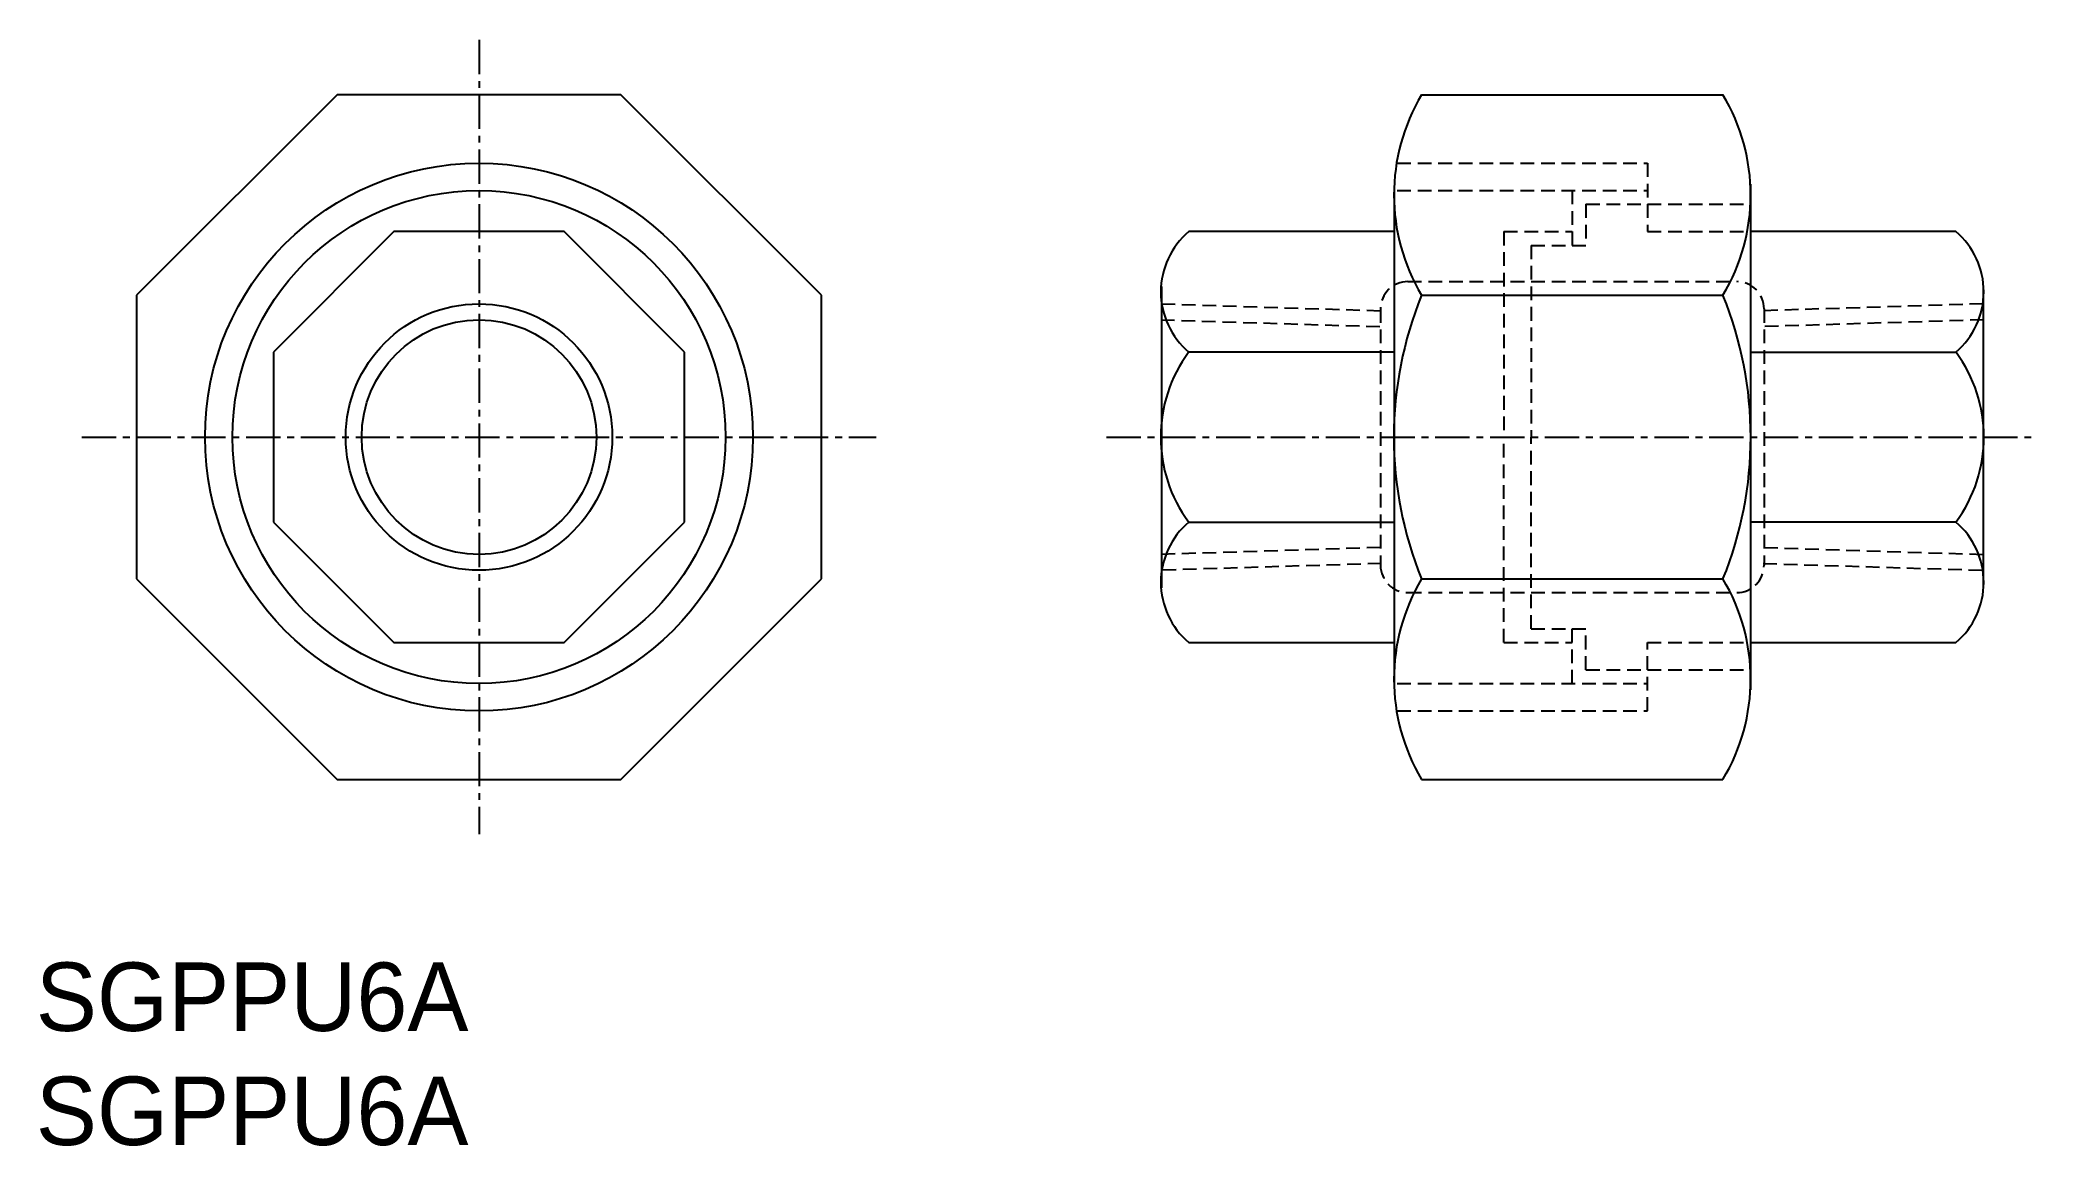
# Model space of a CAD drawing. Extents: x 149.4 to 222.3, y 176.4 to 216.8.
import ezdxf

# ---------------------------------------------------------------- set-up
doc = ezdxf.new("R2010")
doc.units = 0
doc.linetypes.add('CENTER', pattern=[2, 1.25, -0.25, 0.25, -0.25])
doc.linetypes.add('DASHED', pattern=[0.75, 0.5, -0.25])
doc.layers.get('0').update_dxf_attribs({"linetype": 'CONTINUOUS'})
doc.layers.add('CENTER', color=1, linetype='CENTER')

msp = doc.modelspace()

# ---------------------------------------------------------------- linework, layer by layer
at = {"color": 7, "linetype": 'CONTINUOUS'}
for p, q in [((160.239, 214.795), (152.917, 207.472)), ((170.594, 214.795), (160.239, 214.795)), ((177.917, 207.472), (170.594, 214.795)), ((199.823, 214.795), (210.823, 214.795)), ((211.823, 211.527), (211.823, 193.062)), ((198.823, 211.295), (198.823, 205.795)), ((162.31, 209.795), (157.917, 205.401)), ((168.523, 209.795), (162.31, 209.795)), ((172.917, 205.401), (168.523, 209.795)), ((198.823, 209.795), (191.323, 209.795)), ((219.323, 209.795), (211.823, 209.795)), ((152.917, 207.472), (152.917, 197.117)), ((177.917, 197.117), (177.917, 207.472)), ((190.323, 207.795), (190.323, 196.795)), ((190.323, 207.795), (190.323, 205.795)), ((199.823, 207.472), (210.823, 207.472)), ((220.323, 207.795), (220.323, 196.795)), ((220.323, 207.795), (220.323, 196.795)), ((220.323, 207.795), (220.323, 205.795)), ((198.823, 206.158), (198.823, 193.295)), ((157.917, 205.401), (157.917, 199.188)), ((172.917, 199.188), (172.917, 205.401)), ((198.823, 205.401), (191.323, 205.401)), ((211.823, 205.401), (219.323, 205.401)), ((157.917, 199.188), (162.31, 194.795)), ((168.523, 194.795), (172.917, 199.188)), ((191.323, 199.188), (198.823, 199.188)), ((219.323, 199.188), (211.823, 199.188)), ((190.323, 198.795), (190.323, 196.795)), ((220.323, 198.795), (220.323, 196.795)), ((152.917, 197.117), (160.239, 189.795)), ((170.594, 189.795), (177.917, 197.117)), ((199.823, 197.117), (210.823, 197.117)), ((162.31, 194.795), (168.523, 194.795)), ((191.323, 194.795), (198.823, 194.795)), ((211.823, 194.795), (219.323, 194.795)), ((160.239, 189.795), (170.594, 189.795)), ((199.823, 189.795), (210.823, 189.795))]:
    msp.add_line(p, q, dxfattribs=at)
at = {"color": 3, "linetype": 'DASHED'}
for p, q in [((198.933, 212.295), (208.073, 212.295)), ((208.073, 212.295), (208.073, 209.795)), ((198.933, 211.295), (208.073, 211.295)), ((205.323, 211.295), (205.323, 209.295)), ((205.823, 210.795), (211.823, 210.795)), ((205.823, 210.795), (205.823, 209.295)), ((202.823, 209.795), (205.323, 209.795)), ((202.823, 209.795), (202.823, 202.295)), ((208.073, 209.795), (211.823, 209.795)), ((203.823, 209.295), (203.823, 202.295)), ((203.823, 209.295), (205.823, 209.295)), ((199.323, 207.972), (211.323, 207.972)), ((190.323, 207.159), (198.355, 206.908)), ((220.323, 207.159), (212.291, 206.908)), ((190.305, 206.578), (198.323, 206.327)), ((198.323, 206.972), (198.323, 197.617)), ((212.323, 206.972), (212.323, 197.617)), ((220.341, 206.578), (212.323, 206.327)), ((202.823, 194.795), (202.823, 202.295)), ((203.823, 195.295), (203.823, 202.295)), ((198.323, 198.262), (190.305, 198.011)), ((198.355, 197.682), (190.323, 197.431)), ((212.291, 197.682), (220.323, 197.431)), ((212.323, 198.262), (220.341, 198.011)), ((199.323, 196.617), (211.323, 196.617)), ((202.823, 194.795), (205.323, 194.795)), ((203.823, 195.295), (205.823, 195.295)), ((205.323, 193.295), (205.323, 195.295)), ((205.823, 193.795), (205.823, 195.295)), ((208.073, 192.295), (208.073, 194.795)), ((208.073, 194.795), (211.823, 194.795)), ((198.933, 193.295), (208.073, 193.295)), ((205.823, 193.795), (211.823, 193.795)), ((198.933, 192.295), (208.073, 192.295))]:
    msp.add_line(p, q, dxfattribs=at)
at = {"color": 7, "linetype": 'CONTINUOUS'}
for radius in [10, 4.283]:
    msp.add_circle((165.417, 202.295), radius, dxfattribs=at)
at = {"color": 3, "linetype": 'CONTINUOUS'}
for radius in [9, 4.864]:
    msp.add_circle((165.417, 202.295), radius, dxfattribs=at)
at = {"color": 7, "linetype": 'CONTINUOUS'}
for centre, radius, start, end in [((205.948, 211.133), 7.135, 149.12995, 210.87005), ((204.698, 211.133), 7.135, 329.12995, 30.87005), ((193.184, 207.598), 2.879, 130.26186, 229.73814), ((217.463, 207.598), 2.879, 310.26186, 49.73814), ((212.548, 202.295), 13.738, 157.85886, 202.14114), ((198.098, 202.295), 13.738, 337.85886, 22.14114), ((195.53, 202.295), 5.23, 143.55818, 216.44182), ((215.116, 202.295), 5.23, 323.55818, 36.44182), ((193.184, 196.991), 2.879, 130.26186, 229.73814), ((217.463, 196.991), 2.879, 310.26186, 49.73814), ((205.948, 193.456), 7.135, 149.12995, 210.87005), ((204.698, 193.456), 7.135, 329.12995, 30.87005)]:
    msp.add_arc(centre, radius, start, end, dxfattribs=at)
at = {"color": 3, "linetype": 'DASHED'}
for centre, start, end in [((199.323, 206.972), 90, 180), ((211.323, 206.972), 0, 90), ((199.323, 197.617), 180, 270), ((211.323, 197.617), 270, 0)]:
    msp.add_arc(centre, 1, start, end, dxfattribs=at)
at = {"layer": 'CENTER', "color": 1, "linetype": 'CENTER'}
for p, q in [((165.417, 216.795), (165.417, 187.795)), ((150.917, 202.295), (179.917, 202.295)), ((188.323, 202.295), (222.323, 202.295))]:
    msp.add_line(p, q, dxfattribs=at)

# ---------------------------------------------------------------- texts
for p in [(149.24, 180.612), (149.24, 176.445)]:
    msp.add_text('SGPPU6A', height=2.5).set_placement(p)

doc.saveas('drawing.dxf')
